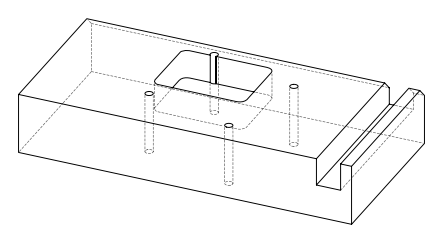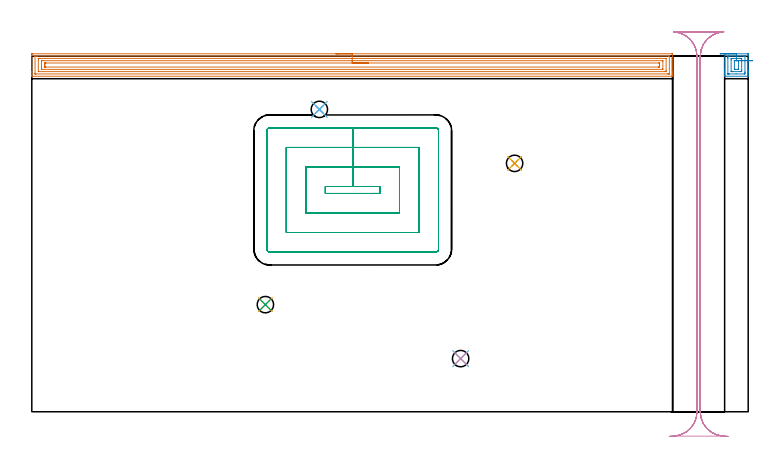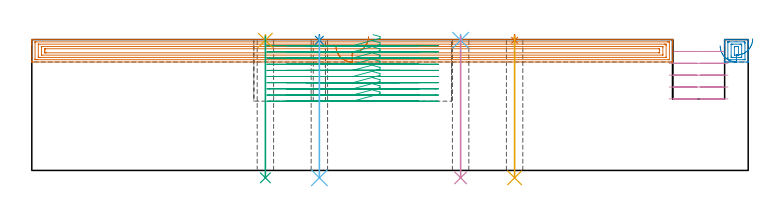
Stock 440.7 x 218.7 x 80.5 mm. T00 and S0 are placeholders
(PLAN: 12 operations, 4 tool changes, 43.5 min)
(1 AREA_MILL | FG_CHAMFER_SURFACE | UGT0205_001 | 16.07 min | 38202 mm3)
(2 AREA_MILL_1 | FG_CHAMFER_SURFACE_1 | UGT0205_001 | 0.85 min | 2050 mm3)
(3 MILL_RECTANGULAR_POCKET | POCKET_RECTANGULAR_STRAIGHT | NXT0201_012 | Follow Part, ap 4, ae 75% | 19.36 min | 422385 mm3)
(4 MILL_RECTANGULAR_SLOT | SLOT_RECTANGULAR | UGT0201_018 | Follow Part, ap 7.5, ae 75% | 5.75 min | 254116 mm3)
(5 SPOT_DRILL | STEP1HOLE | NXT0321_9005460120000 | 0.03 min | 34 mm3)
(6 SPOT_DRILL_1 | STEP1HOLE_1 | NXT0321_9005460120000 | 0.03 min | 7 mm3)
(7 SPOT_DRILL_2 | STEP1HOLE_2 | NXT0321_9005460120000 | 0.03 min | 15 mm3)
(8 SPOT_DRILL_3 | STEP1HOLE_3 | NXT0321_9005460120000 | 0.03 min | 25 mm3)
(9 DRILL_THROUGH_HOLE_INTO_CENTER | STEP1HOLE | UGT0301_496 | 0.35 min | 6369 mm3)
(10 DRILL_THROUGH_HOLE_INTO_CENTER_1 | STEP1HOLE_1 | UGT0301_496 | 0.35 min | 6412 mm3)
(11 DRILL_THROUGH_HOLE_INTO_CENTER_2 | STEP1HOLE_2 | UGT0301_496 | 0.35 min | 6431 mm3)
(12 DRILL_THROUGH_HOLE_INTO_CENTER_3 | STEP1HOLE_3 | UGT0301_496 | 0.35 min | 6074 mm3)
(TOOL UGT0205_001 | Chamfer Mill 20 x 3 x 45 deg. | D20 FL50 Z2)
(TOOL NXT0201_012 | ENDMILL 16mm [2P460-1600-NA 1630] | D16 FL38 Z6)
(TOOL UGT0201_018 | End mill 30 mm | D30 FL50 Z4)
(TOOL NXT0321_9005460120000 | NC Spot Drill, 142deg, 12mm, Carbide, Uncoated | D12 PA142 FL30 Z2)
(TOOL UGT0301_496 | Carbide Drill 10.1 mm | D10.1 PA118 FL87 Z2)
(OP 1 AREA_MILL)
G17 G21 G94 G90
T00 M6
G54
G17 G0 G90 X187.1 Y220.2 S1061 M3
G43 Z90.5 H0
Z76.7
G94 G1 X187.138 Z75.828 F250.
X187.252 Z74.963
X187.441 Z74.112
X187.703 Z73.28
X188.037 Z72.474
X188.44 Z71.7
X188.909 Z70.964
X189.44 Z70.272
X190.029 Z69.629
X190.672 Z69.04
X191.364 Z68.508
X192.1 Z68.04
X192.874 Z67.637
X193.68 Z67.303
X194.512 Z67.041
X195.364 Z66.852
X196.228 Z66.738
X197.1 Z66.7
X393.585
X394.131 Y220.194 Z66.704
X394.19 Y220.192 Z66.706
X394.2 Y220.127 Z66.771
Y209.367 Z77.527
Y208.823 Z78.074
Y208.494 Z78.402
Y207.949 Z78.947
Y207.62 Z79.275
Y206.66 Z80.239
X394.197 Y206.528 Z80.365
X394.19 Y206.402 Z80.488
X394.032 Y206.4 Z80.5
X0.168
X0.01 Y206.402 Z80.488
X0.003 Y206.528 Z80.365
X0. Y206.66 Z80.239
Y206.962 Z79.938
Y207.62 Z79.275
Y208.823 Z78.074
Y209.367 Z77.527
Y219.854 Z67.043
X0.004 Y220.131 Z66.767
X0.01 Y220.192 Z66.705
X0.074 Y220.199 Z66.699
X0.615 Y220.2 Z66.7
X197.1
Y218.786 Z68.114
X391.799
X391.999 Y218.785 Z68.115
X392.148 Y218.781 Z68.119
X392.18 Y218.779 Z68.121
X392.19 Y218.765 Z68.135
X392.194 Y218.737 Z68.163
X392.199 Y218.589 Z68.311
Y208.102 Z78.798
X392.196 Y207.971 Z78.929
X392.19 Y207.867 Z79.033
X392.181 Y207.821 Z79.079
X392.145 Y207.819 Z79.081
X391.799 Y207.815 Z79.085
X391.6 Y207.814 Z79.086
X390.906
X2.401
X2.201 Y207.815 Z79.085
X2.052 Y207.819 Z79.081
X2.02 Y207.821 Z79.079
X2.01 Y207.835 Z79.065
X2.006 Y207.863 Z79.037
X2.001 Y208.011 Z78.889
Y218.498 Z68.402
X2.004 Y218.63 Z68.27
X2.01 Y218.733 Z68.167
X2.019 Y218.779 Z68.121
X2.055 Y218.781 Z68.119
X2.401 Y218.785 Z68.115
X2.6 Y218.786 Z68.114
X3.294
X197.1
Y217.372 Z69.528
X389.871 Y217.371 Z69.529
X390.013 Y217.37 Z69.53
X390.154 Y217.366 Z69.534
X390.187 Y217.365 Z69.535
X390.191 Y217.342 Z69.558
X390.196 Y217.294 Z69.606
X390.199 Y217.233 Z69.667
X390.2 Y210.058 Z76.842
X390.196 Y209.367 Z77.533
X390.193 Y209.276 Z77.624
X390.19 Y209.237 Z77.663
X390.149 Y209.234 Z77.666
X390.013 Y209.232 Z77.668
X389.262 Y209.229 Z77.671
X389.12 Y209.228 Z77.672
X4.329 Y209.229 Z77.671
X4.187 Y209.23 Z77.67
X4.046 Y209.234 Z77.666
X4.014 Y209.235 Z77.665
X4.009 Y209.259 Z77.641
X4.004 Y209.307 Z77.593
X4.001 Y209.367 Z77.533
X4. Y216.542 Z70.358
X4.004 Y217.233 Z69.667
X4.007 Y217.324 Z69.576
X4.01 Y217.363 Z69.537
X4.051 Y217.366 Z69.534
X4.187 Y217.368 Z69.532
X4.938 Y217.371 Z69.529
X5.08 Y217.372 Z69.528
X197.1
Y215.957 Z70.943
X388.063
X388.112 Y215.956 Z70.944
X388.162 Y215.951 Z70.949
X388.19 Y215.946 Z70.954
X388.193 Y215.902 Z70.998
X388.2 Y215.511 Z71.389
Y211.115 Z75.785
X388.19 Y210.692 Z76.208
X388.183 Y210.649 Z76.251
X388.106 Y210.646 Z76.254
X387.978 Y210.644 Z76.256
X6.137 Y210.643 Z76.257
X6.088 Y210.644 Z76.256
X6.039 Y210.649 Z76.251
X6.01 Y210.654 Z76.246
X6.007 Y210.698 Z76.202
X6. Y211.089 Z75.811
Y215.485 Z71.415
X6.01 Y215.908 Z70.992
X6.017 Y215.951 Z70.949
X6.094 Y215.954 Z70.946
X6.223 Y215.957 Z70.943
X197.1
Y214.543 Z72.357
X385.617
X385.977 Y214.54 Z72.36
X386.157 Y214.536 Z72.364
X386.191 Y214.534 Z72.366
X386.194 Y214.502 Z72.398
X386.196 Y214.451 Z72.449
X386.2 Y213.972 Z72.928
Y213.737 Z73.163
Y212.863 Z74.037
X386.199 Y212.225 Z74.675
X386.195 Y212.133 Z74.767
X386.19 Y212.078 Z74.822
X386.183 Y212.063 Z74.837
X386.164 Y212.062 Z74.838
X385.959 Y212.059 Z74.841
X385.547 Y212.057 Z74.843
X385.478
X8.583
X8.223 Y212.061 Z74.839
X8.043 Y212.064 Z74.836
X8.009 Y212.066 Z74.834
X8.006 Y212.098 Z74.802
X8.004 Y212.149 Z74.751
X8. Y212.628 Z74.272
Y212.863 Z74.037
Y213.737 Z73.163
X8.001 Y214.375 Z72.525
X8.005 Y214.467 Z72.433
X8.01 Y214.522 Z72.378
X8.017 Y214.537 Z72.363
X8.036 Y214.538 Z72.362
X8.241 Y214.541 Z72.359
X8.653 Y214.543 Z72.357
X8.722
X197.1
X197.972 Z72.395
X198.837 Z72.509
X199.688 Z72.698
X200.52 Z72.96
X201.326 Z73.294
X202.1 Z73.697
X202.836 Z74.165
X203.528 Z74.696
X204.171 Z75.286
X204.76 Z75.929
X205.292 Z76.621
X205.76 Z77.357
X206.163 Z78.131
X206.497 Z78.937
X206.759 Z79.769
X206.948 Z80.62
X207.062 Z81.485
X207.1 Z82.357
G0 Z90.5
M5
M2
(OP 2 AREA_MILL_1)
G17 G21 G94 G90
T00 M6
G54
G17 G0 G90 X423.45 Y220.2 S1061 M3
G43 Z90.5 H0
Z76.7
G94 G1 X423.488 Z75.828 F250.
X423.602 Z74.963
X423.791 Z74.112
X424.053 Z73.28
X424.387 Z72.474
X424.79 Z71.7
X425.258 Z70.964
X425.79 Z70.272
X426.379 Z69.629
X427.022 Z69.04
X427.714 Z68.508
X428.45 Z68.04
X429.224 Z67.637
X430.03 Z67.303
X430.862 Z67.041
X431.713 Z66.852
X432.578 Z66.738
X433.45 Z66.7
X440.126
X440.671 Y220.194 Z66.703
X440.69 Y220.191 Z66.705
X440.7 Y220.165 Z66.732
Y210.241 Z76.653
Y209.62 Z77.277
Y209.367 Z77.529
Y208.746 Z78.151
Y208.494 Z78.402
Y207.989 Z78.91
Y206.599 Z80.299
X440.697 Y206.497 Z80.395
X440.69 Y206.403 Z80.489
X440.571 Y206.4 Z80.5
X426.328
X426.21 Y206.403 Z80.489
X426.203 Y206.497 Z80.395
X426.2 Y206.6 Z80.299
Y207.989 Z78.91
Y208.494 Z78.402
Y208.746 Z78.151
Y209.367 Z77.529
Y209.62 Z77.278
Y210.241 Z76.653
Y219.854 Z67.042
X426.204 Y220.169 Z66.728
X426.21 Y220.192 Z66.705
X426.234 Y220.199 Z66.698
X426.774 Y220.2 Z66.7
X433.45
Y218.786 Z68.114
X437.654
X438.346 Y218.785 Z68.115
X438.546 Y218.784 Z68.116
X438.668 Y218.78 Z68.12
X438.691 Y218.778 Z68.122
X438.695 Y218.763 Z68.137
X438.697 Y218.744 Z68.156
X438.7 Y218.633 Z68.267
Y209.02 Z77.88
X438.698 Y208.494 Z78.406
X438.695 Y208.151 Z78.749
X438.682 Y207.821 Z79.079
X438.346 Y207.817 Z79.083
X438.147 Y207.815 Z79.085
X433.252 Y207.814 Z79.086
X429.246
X428.554 Y207.815 Z79.085
X428.354 Y207.816 Z79.084
X428.232 Y207.82 Z79.08
X428.209 Y207.822 Z79.078
X428.205 Y207.837 Z79.063
X428.203 Y207.856 Z79.044
X428.2 Y207.967 Z78.933
Y217.58 Z69.32
X428.202 Y218.106 Z68.794
X428.205 Y218.449 Z68.451
X428.218 Y218.779 Z68.121
X428.554 Y218.783 Z68.117
X428.753 Y218.785 Z68.115
X433.45 Y218.786 Z68.114
Y217.372 Z69.528
X435.534
X435.675 Y217.371 Z69.529
X436.428 Y217.368 Z69.532
X436.566 Y217.365 Z69.535
X436.69 Y217.358 Z69.542
X436.695 Y217.233 Z69.667
X436.699 Y217.102 Z69.798
X436.7 Y210.11 Z76.79
X436.695 Y209.367 Z77.533
X436.693 Y209.242 Z77.658
X436.566 Y209.236 Z77.664
X435.816 Y209.229 Z77.671
X435.675
X431.225
X430.472 Y209.232 Z77.668
X430.334 Y209.236 Z77.664
X430.21 Y209.242 Z77.658
X430.205 Y209.367 Z77.533
X430.201 Y209.498 Z77.402
X430.2 Y216.49 Z70.41
X430.205 Y217.233 Z69.667
X430.207 Y217.358 Z69.542
X430.334 Y217.365 Z69.535
X431.084 Y217.371 Z69.529
X431.225
X433.45 Y217.372 Z69.528
X433.449 Y215.957 Z70.943
X433.895
X434.305 Y215.956 Z70.944
X434.594 Y215.953 Z70.947
X434.646 Y215.95 Z70.95
X434.69 Y215.944 Z70.956
X434.692 Y215.874 Z71.026
X434.699 Y215.569 Z71.331
X434.7 Y211.115 Z75.785
X434.696 Y210.72 Z76.18
X434.693 Y210.671 Z76.229
X434.691 Y210.652 Z76.248
X434.664 Y210.65 Z76.25
X434.537 Y210.646 Z76.254
X434.376 Y210.643 Z76.257
X433.005
X432.595 Y210.644 Z76.256
X432.306 Y210.647 Z76.253
X432.254 Y210.65 Z76.25
X432.21 Y210.656 Z76.244
X432.208 Y210.726 Z76.174
X432.201 Y211.031 Z75.869
X432.2 Y215.485 Z71.415
X432.204 Y215.88 Z71.02
X432.207 Y215.929 Z70.971
X432.209 Y215.948 Z70.952
X432.236 Y215.95 Z70.95
X432.363 Y215.954 Z70.946
X432.524 Y215.957 Z70.943
X433.449
X434.321 Z70.981
X435.186 Z71.095
X436.038 Y215.956 Z71.284
X436.869 Z71.547
X437.675 Z71.881
X438.449 Z72.284
X439.185 Y215.955 Z72.753
X439.877 Z73.284
X440.52 Z73.874
X441.109 Z74.517
X441.64 Z75.21
X442.108 Y215.954 Z75.946
X442.511 Z76.719
X442.844 Z77.526
X443.106 Z78.358
X443.295 Z79.209
X443.408 Z80.074
X443.446 Z80.946
G0 Z90.5
M5
M2
(OP 3 MILL_RECTANGULAR_POCKET)
G17 G21 G94 G90
T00 M6
G54
G17 G0 G90 X209.959 Y134.3 S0 M3
G43 Z90.5 H1
Z83.5
G94 G1 X214.2 Z82.364 F250.
Y138.6 Z81.212
X197.4 Z76.71
X180.6 F500.
Y134.3
X214.2
Y138.6
X197.4
Y150.6
X180.634
X168.6
Y122.3
X226.2
Y150.6
X197.4
Y162.6
X156.6
Y110.3
X238.2
Y162.6
X197.4
Y174.6
X146.3
G3 X144.6 Y172.9 R1.7
G1 Y100.
G3 X146.3 Y98.3 R1.7
G1 X248.5
G3 X250.2 Y100. R1.7
G1 Y172.9
G3 X248.5 Y174.6 R1.7
G1 X197.4
X196.4
G0 X209.959 Y134.3 Z79.71
G1 X214.2 Z78.574 F250.
Y138.6 Z77.422
X197.4 Z72.92
X180.6 F500.
Y134.3
X214.2
Y138.6
X197.4
Y150.6
X180.634
X168.6
Y122.3
X226.2
Y150.6
X197.4
Y162.6
X156.6
Y110.3
X238.2
Y162.6
X197.4
Y174.6
X146.3
G3 X144.6 Y172.9 R1.7
G1 Y100.
G3 X146.3 Y98.3 R1.7
G1 X248.5
G3 X250.2 Y100. R1.7
G1 Y172.9
G3 X248.5 Y174.6 R1.7
G1 X197.4
X196.4
G0 X209.959 Y134.3 Z75.92
G1 X214.2 Z74.784 F250.
Y138.6 Z73.632
X197.4 Z69.13
X180.6 F500.
Y134.3
X214.2
Y138.6
X197.4
Y150.6
X180.634
X168.6
Y122.3
X226.2
Y150.6
X197.4
Y162.6
X156.6
Y110.3
X238.2
Y162.6
X197.4
Y174.6
X146.3
G3 X144.6 Y172.9 R1.7
G1 Y100.
G3 X146.3 Y98.3 R1.7
G1 X248.5
G3 X250.2 Y100. R1.7
G1 Y172.9
G3 X248.5 Y174.6 R1.7
G1 X197.4
X196.4
G0 X209.959 Y134.3 Z72.13
G1 X214.2 Z70.994 F250.
Y138.6 Z69.842
X197.4 Z65.34
X180.6 F500.
Y134.3
X214.2
Y138.6
X197.4
Y150.6
X180.634
X168.6
Y122.3
X226.2
Y150.6
X197.4
Y162.6
X156.6
Y110.3
X238.2
Y162.6
X197.4
Y174.6
X146.3
G3 X144.6 Y172.9 R1.7
G1 Y100.
G3 X146.3 Y98.3 R1.7
G1 X248.5
G3 X250.2 Y100. R1.7
G1 Y172.9
G3 X248.5 Y174.6 R1.7
G1 X197.4
X196.4
G0 X209.959 Y134.3 Z68.34
G1 X214.2 Z67.204 F250.
Y138.6 Z66.052
X197.4 Z61.55
X180.6 F500.
Y134.3
X214.2
Y138.6
X197.4
Y150.6
X180.634
X168.6
Y122.3
X226.2
Y150.6
X197.4
Y162.6
X156.6
Y110.3
X238.2
Y162.6
X197.4
Y174.6
X146.3
G3 X144.6 Y172.9 R1.7
G1 Y100.
G3 X146.3 Y98.3 R1.7
G1 X248.5
G3 X250.2 Y100. R1.7
G1 Y172.9
G3 X248.5 Y174.6 R1.7
G1 X197.4
X196.4
G0 X209.959 Y134.3 Z64.55
G1 X214.2 Z63.414 F250.
Y138.6 Z62.262
X197.4 Z57.76
X180.6 F500.
Y134.3
X214.2
Y138.6
X197.4
Y150.6
X180.634
X168.6
Y122.3
X226.2
Y150.6
X197.4
Y162.6
X156.6
Y110.3
X238.2
Y162.6
X197.4
Y174.6
X146.3
G3 X144.6 Y172.9 R1.7
G1 Y100.
G3 X146.3 Y98.3 R1.7
G1 X248.5
G3 X250.2 Y100. R1.7
G1 Y172.9
G3 X248.5 Y174.6 R1.7
G1 X197.4
X196.4
G0 X209.959 Y134.3 Z60.76
G1 X214.2 Z59.624 F250.
Y138.6 Z58.472
X197.4 Z53.97
X180.6 F500.
Y134.3
X214.2
Y138.6
X197.4
Y150.6
X180.634
X168.6
Y122.3
X226.2
Y150.6
X197.4
Y162.6
X156.6
Y110.3
X238.2
Y162.6
X197.4
Y174.6
X146.3
G3 X144.6 Y172.9 R1.7
G1 Y100.
G3 X146.3 Y98.3 R1.7
G1 X248.5
G3 X250.2 Y100. R1.7
G1 Y172.9
G3 X248.5 Y174.6 R1.7
G1 X197.4
X196.4
G0 X209.959 Y134.3 Z56.97
G1 X214.2 Z55.834 F250.
Y138.6 Z54.682
X197.4 Z50.18
X180.6 F500.
Y134.3
X214.2
Y138.6
X197.4
Y150.6
X180.634
X168.6
Y122.3
X226.2
Y150.6
X197.4
Y162.6
X156.6
Y110.3
X238.2
Y162.6
X197.4
Y174.6
X146.3
G3 X144.6 Y172.9 R1.7
G1 Y100.
G3 X146.3 Y98.3 R1.7
G1 X248.5
G3 X250.2 Y100. R1.7
G1 Y172.9
G3 X248.5 Y174.6 R1.7
G1 X197.4
X196.4
G0 X209.959 Y134.3 Z53.18
G1 X214.2 Z52.044 F250.
Y138.6 Z50.892
X197.4 Z46.39
X180.6 F500.
Y134.3
X214.2
Y138.6
X197.4
Y150.6
X180.634
X168.6
Y122.3
X226.2
Y150.6
X197.4
Y162.6
X156.6
Y110.3
X238.2
Y162.6
X197.4
Y174.6
X146.3
G3 X144.6 Y172.9 R1.7
G1 Y100.
G3 X146.3 Y98.3 R1.7
G1 X248.5
G3 X250.2 Y100. R1.7
G1 Y172.9
G3 X248.5 Y174.6 R1.7
G1 X197.4
X196.4
G0 X209.959 Y134.3 Z49.39
G1 X214.2 Z48.254 F250.
Y138.6 Z47.102
X197.4 Z42.6
X180.6 F500.
Y134.3
X214.2
Y138.6
X197.4
Y150.6
X180.634
X168.6
Y122.3
X226.2
Y150.6
X197.4
Y162.6
X156.6
Y110.3
X238.2
Y162.6
X197.4
Y174.6
X146.3
G3 X144.6 Y172.9 R1.7
G1 Y100.
G3 X146.3 Y98.3 R1.7
G1 X248.5
G3 X250.2 Y100. R1.7
G1 Y172.9
G3 X248.5 Y174.6 R1.7
G1 X197.4
X196.4
G0 Z90.5
M5
M2
(OP 4 MILL_RECTANGULAR_SLOT)
G17 G21 G94 G90
T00 M6
G54
G17 G0 G90 X395.305 Y233.957 S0 M3
G43 Z90.5 H0
Z73.2
G94 G1 X398.196 Y233.158 F250.
G2 X409.2 Y218.7 R15. F500.
G1 Y0.
G2 X395.148 Y-14.97 R15.
G1 Y-15.
X425.252
Y-14.97
G2 X411.2 Y0. R15.
G1 Y218.7
G2 X422.202 Y233.157 R15.
G1 X425.094 Y233.957 F250.
G0 Z90.5
X428.246 Y-15.16
Z65.9
G1 X425.252 Y-14.97
G2 X411.2 Y0. R15. F500.
G1 Y218.7
G2 X425.652 Y233.69 R15.
G1 X394.748
G2 X409.2 Y218.7 R15.
G1 Y0.
G2 X395.148 Y-14.97 R15.
G1 X392.154 Y-15.16 F250.
G0 X428.246 Z58.6
G1 X425.252 Y-14.97
G2 X411.2 Y0. R15. F500.
G1 Y218.7
G2 X425.652 Y233.69 R15.
G1 X394.748
G2 X409.2 Y218.7 R15.
G1 Y0.
G2 X395.148 Y-14.97 R15.
G1 X392.154 Y-15.16 F250.
G0 X428.246 Z51.3
G1 X425.252 Y-14.97
G2 X411.2 Y0. R15. F500.
G1 Y218.7
G2 X425.652 Y233.69 R15.
G1 X394.748
G2 X409.2 Y218.7 R15.
G1 Y0.
G2 X395.148 Y-14.97 R15.
G1 X392.154 Y-15.16 F250.
G0 X428.246 Z44.
G1 X425.252 Y-14.97
G2 X411.2 Y0. R15. F500.
G1 Y218.7
G2 X425.652 Y233.69 R15.
G1 X394.748
G2 X409.2 Y218.7 R15.
G1 Y0.
G2 X395.148 Y-14.97 R15.
G1 X392.154 Y-15.16 F250.
G0 Z90.5
M5
M2
(OP 5 SPOT_DRILL)
G17 G21 G94 G90
T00 M6
G54
G17 G0 G90 X143.7 Y65.9 S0 M3
G43 Z90.5 H0
G94 G81 G98 Z80.065 F250. R83.5
G80
M5
M2
(OP 6 SPOT_DRILL_1)
G17 G21 G94 G90
T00 M6
G54
G17 G0 G90 X263.8 Y32.7 S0 M3
G43 Z90.5 H0
G94 G81 G98 Z80.065 F250. R83.5
G80
M5
M2
(OP 7 SPOT_DRILL_2)
G17 G21 G94 G90
T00 M6
G54
G17 G0 G90 X297. Y152.8 S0 M3
G43 Z90.5 H0
G94 G81 G98 Z80.065 F250. R83.5
G80
M5
M2
(OP 8 SPOT_DRILL_3)
G17 G21 G94 G90
T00 M6
G54
G17 G0 G90 X176.9 Y186. S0 M3
G43 Z90.5 H0
G94 G81 G98 Z80.065 F250. R83.5
G80
M5
M2
(OP 9 DRILL_THROUGH_HOLE_INTO_CENTER)
G17 G21 G94 G90
T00 M6
G54
G17 G0 G90 X143.7 Y65.9 S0 M3
G43 Z90.5 H0
G94 G73 G98 Z-4.534 F250. Q9.448 R82.5
G80
M5
M2
(OP 10 DRILL_THROUGH_HOLE_INTO_CENTER_1)
G17 G21 G94 G90
T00 M6
G54
G17 G0 G90 X263.8 Y32.7 S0 M3
G43 Z90.5 H0
G94 G73 G98 Z-4.534 F250. Q9.448 R82.5
G80
M5
M2
(OP 11 DRILL_THROUGH_HOLE_INTO_CENTER_2)
G17 G21 G94 G90
T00 M6
G54
G17 G0 G90 X297. Y152.8 S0 M3
G43 Z90.5 H0
G94 G73 G98 Z-4.534 F250. Q9.448 R82.5
G80
M5
M2
(OP 12 DRILL_THROUGH_HOLE_INTO_CENTER_3)
G17 G21 G94 G90
T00 M6
G54
G17 G0 G90 X176.9 Y186. S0 M3
G43 Z90.5 H0
G94 G73 G98 Z-4.534 F250. Q9.448 R82.5
G80
M5
M2
